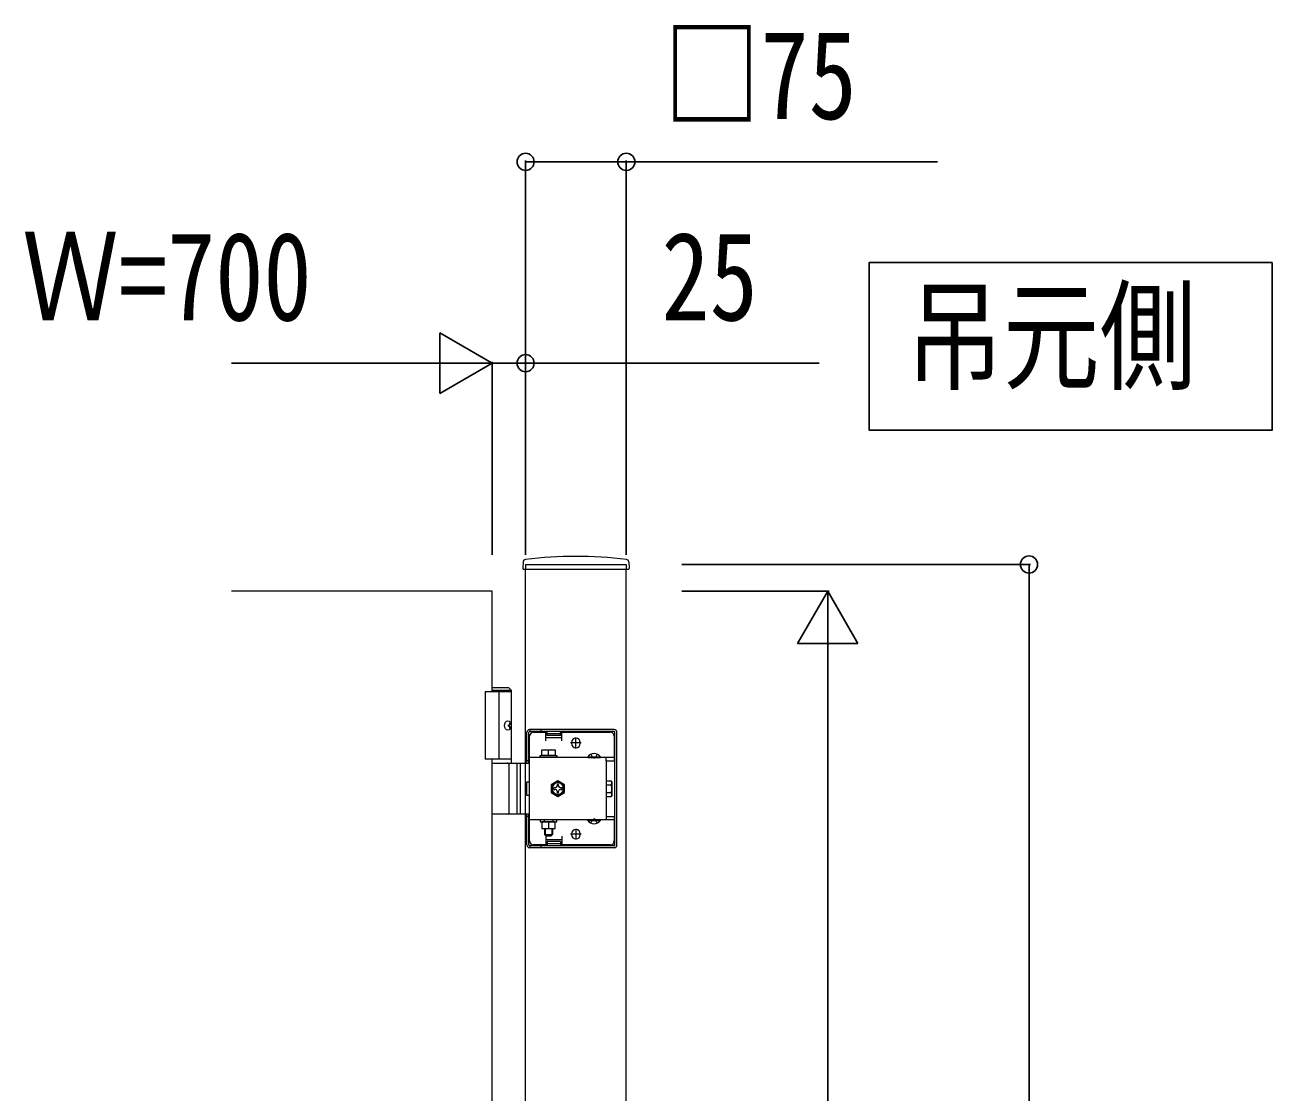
# Model space of a CAD drawing. Units: millimetres, scale not verified. Extents: x -6308 to 6308, y -4455 to 4455.
# Drawn here: x -1489 to -560, y 1438 to 2233 of the extents above; entities that cross this region are included whole.
import ezdxf
from ezdxf.enums import TextEntityAlignment as Align

# ---------------------------------------------------------------- set-up
doc = ezdxf.new("R2010")
doc.units = ezdxf.units.MM
doc.header["$LTSCALE"] = 20
doc.layers.add('0-2_USER1', color=3, linetype='Continuous')
doc.layers.add('0-6_YKK_D', color=6, linetype='Continuous')
doc.layers.add('0-5_YKK_A1', color=4, linetype='Continuous', lineweight=18)
doc.styles.add('ＭＳ ゴシック', font='')
doc.styles.get('ＭＳ ゴシック').set_extended_font_data('MS Gothic')

msp = doc.modelspace()

# ---------------------------------------------------------------- linework, layer by layer
at = {"layer": '0-2_USER1'}
msp.add_lwpolyline([(-560.47, 2056.5), (-560.47, 1931.5), (-860.47, 1931.5), (-860.47, 2056.5)], close=True, dxfattribs=at)
at = {"layer": '0-5_YKK_A1'}
for p, q in [((-1118.31, 1833.4), (-1118.57, 1828.53)), ((-1116.47, 1831.5), (-1116.47, 1828)), ((-1039.63, 1833.4), (-1039.37, 1828.53)), ((-1118.07, 1828), (-1039.87, 1828)), ((-1116.47, 569), (-1116.47, 1828)), ((-1041.47, 569), (-1041.47, 1828)), ((-1141.47, 1811.5), (-1335.47, 1811.5)), ((-1141.47, 1736.5), (-1141.47, 1811.5)), ((-1128.97, 1739.5), (-1141.47, 1739.5)), ((-1126.97, 1737.5), (-1141.47, 1737.5)), ((-1128.97, 1739.5), (-1126.97, 1737.5)), ((-1126.97, 1683.5), (-1126.97, 1737.5)), ((-1136.47, 1736.5), (-1136.47, 1686.5)), ((-1129.28, 1711.92), (-1128.69, 1711.92)), ((-1129.28, 1711.08), (-1128.69, 1711.08)), ((-1128.27, 1713.6), (-1127.67, 1713.6)), ((-1128.27, 1709.4), (-1127.67, 1709.4)), ((-1115.47, 1683.5), (-1115.47, 1706.5)), ((-1113.97, 1683.5), (-1113.97, 1706.5)), ((-1050.47, 1708.5), (-1113.47, 1708.5)), ((-1050.47, 1707), (-1113.47, 1707)), ((-1113.47, 1625.5), (-1113.47, 1703.5)), ((-1112.97, 1707), (-1112.97, 1708.5)), ((-1110.47, 1706.5), (-1101.47, 1706.5)), ((-1104.97, 1707), (-1104.97, 1708.5)), ((-1101.47, 1700), (-1101.47, 1706.5)), ((-1101.47, 1705.5), (-1089.47, 1705.5)), ((-1101.47, 1702.5), (-1089.47, 1702.5)), ((-1100.47, 1704), (-1100.47, 1707)), ((-1090.47, 1704), (-1100.47, 1704)), ((-1090.47, 1704), (-1090.47, 1707)), ((-1089.47, 1700), (-1089.47, 1706.5)), ((-1089.47, 1706.5), (-1053.47, 1706.5)), ((-1078.97, 1694.5), (-1078.97, 1702.5)), ((-1050.47, 1703.5), (-1050.47, 1685.2)), ((-1049.97, 1622.5), (-1049.97, 1706.5)), ((-1048.47, 1622.5), (-1048.47, 1706.5)), ((-1104.47, 1693.3), (-1094.47, 1693.3)), ((-1104.47, 1689.3), (-1104.47, 1693.3)), ((-1099.47, 1689.3), (-1099.47, 1692.87)), ((-1094.47, 1693.3), (-1094.47, 1689.3)), ((-1074.97, 1698.5), (-1082.97, 1698.5)), ((-1082.22, 1698.25), (-1082.22, 1698.75)), ((-1075.72, 1698.25), (-1075.72, 1698.75)), ((-1126.97, 1686.5), (-1146.47, 1686.5)), ((-1141.47, 736.5), (-1141.47, 1686.5)), ((-1141.47, 1683.5), (-1116.47, 1683.5)), ((-1128.66, 1647), (-1128.66, 1682)), ((-1122.97, 1683.5), (-1122.97, 1645.5)), ((-1120.47, 1683.5), (-1120.47, 1645.5)), ((-1116.47, 1683.5), (-1113.47, 1683.5)), ((-1113.97, 1685.2), (-1115.47, 1685.2)), ((-1050.47, 1687.7), (-1113.47, 1687.7)), ((-1105.72, 1689.3), (-1093.22, 1689.3)), ((-1105.72, 1687.7), (-1105.72, 1689.3)), ((-1093.22, 1687.7), (-1105.72, 1687.7)), ((-1094.47, 1689.3), (-1104.47, 1689.3)), ((-1093.22, 1689.3), (-1093.22, 1687.7)), ((-1070.22, 1688.21), (-1060.72, 1688.21)), ((-1070.22, 1688.21), (-1070.22, 1687.7)), ((-1070.22, 1687.7), (-1060.72, 1687.7)), ((-1067.82, 1690.2), (-1066.62, 1687.73)), ((-1066.62, 1687.73), (-1065.47, 1687.12)), ((-1064.33, 1687.73), (-1065.47, 1687.12)), ((-1063.12, 1690.2), (-1064.33, 1687.73)), ((-1060.72, 1688.21), (-1060.72, 1687.7)), ((-1056.47, 1685.2), (-1056.47, 1687.7)), ((-1056.47, 1685.2), (-1050.47, 1685.2)), ((-1056.47, 1685.2), (-1056.47, 1643.8)), ((-1092.47, 1670.27), (-1097.47, 1667.39)), ((-1097.47, 1667.39), (-1097.47, 1661.61)), ((-1095.62, 1663.9), (-1094.38, 1663.9)), ((-1093.07, 1667.65), (-1093.07, 1666.41)), ((-1091.87, 1667.65), (-1093.07, 1667.65)), ((-1087.47, 1667.39), (-1092.47, 1670.27)), ((-1091.87, 1666.41), (-1091.87, 1667.65)), ((-1089.32, 1665.1), (-1090.56, 1665.1)), ((-1090.56, 1663.9), (-1089.32, 1663.9)), ((-1089.32, 1663.9), (-1089.32, 1665.1)), ((-1087.47, 1661.61), (-1087.47, 1667.39)), ((-1056.17, 1668.4), (-1056.47, 1668.4)), ((-1056.17, 1670.27), (-1052.62, 1670.27)), ((-1056.17, 1658.73), (-1056.17, 1670.27)), ((-1056.17, 1660.6), (-1056.17, 1668.4)), ((-1056.17, 1667.39), (-1052.62, 1667.39)), ((-1052.17, 1669.5), (-1052.62, 1670.27)), ((-1052.17, 1669.5), (-1052.17, 1659.5)), ((-1097.47, 1661.61), (-1092.47, 1658.73)), ((-1093.07, 1662.59), (-1093.07, 1661.35)), ((-1092.47, 1658.73), (-1087.47, 1661.61)), ((-1056.17, 1660.6), (-1056.47, 1660.6)), ((-1056.17, 1661.61), (-1052.62, 1661.61)), ((-1056.17, 1658.73), (-1052.62, 1658.73)), ((-1052.17, 1659.5), (-1052.62, 1658.73)), ((-1116.47, 1645.5), (-1141.47, 1645.5)), ((-1113.47, 1645.5), (-1116.47, 1645.5)), ((-1115.47, 1622.5), (-1115.47, 1645.5)), ((-1113.97, 1622.5), (-1113.97, 1645.5)), ((-1113.97, 1643.8), (-1115.47, 1643.8)), ((-1050.47, 1641.3), (-1113.47, 1641.3)), ((-1093.22, 1641.3), (-1105.72, 1641.3)), ((-1105.72, 1641.3), (-1105.72, 1639.7)), ((-1105.72, 1639.7), (-1093.22, 1639.7)), ((-1104.47, 1639.7), (-1104.47, 1634.7)), ((-1094.47, 1639.7), (-1104.47, 1639.7)), ((-1102.67, 1641.3), (-1102.67, 1639.7)), ((-1099.47, 1639.7), (-1099.47, 1635.13)), ((-1096.27, 1641.3), (-1096.27, 1639.7)), ((-1094.47, 1634.7), (-1094.47, 1639.7)), ((-1093.22, 1639.7), (-1093.22, 1641.3)), ((-1070.22, 1641.3), (-1060.72, 1641.3)), ((-1070.22, 1640.79), (-1070.22, 1641.3)), ((-1070.22, 1640.79), (-1060.72, 1640.79)), ((-1067.82, 1638.8), (-1066.62, 1641.27)), ((-1066.62, 1641.27), (-1065.47, 1641.88)), ((-1064.33, 1641.27), (-1065.47, 1641.88)), ((-1063.12, 1638.8), (-1064.33, 1641.27)), ((-1060.72, 1640.79), (-1060.72, 1641.3)), ((-1056.47, 1643.8), (-1056.47, 1641.3)), ((-1056.47, 1643.8), (-1050.47, 1643.8)), ((-1050.47, 1643.8), (-1050.47, 1625.5)), ((-1104.47, 1634.7), (-1094.47, 1634.7)), ((-1102.47, 1634.7), (-1102.47, 1630.3)), ((-1102.47, 1630.3), (-1096.47, 1630.3)), ((-1102.47, 1630.3), (-1101.47, 1629.3)), ((-1101.93, 1634.7), (-1101.93, 1629.76)), ((-1101.47, 1629.3), (-1097.47, 1629.3)), ((-1101.47, 1629), (-1101.47, 1622.5)), ((-1101.47, 1626.5), (-1089.47, 1626.5)), ((-1096.47, 1630.3), (-1097.47, 1629.3)), ((-1097.01, 1634.7), (-1097.01, 1629.76)), ((-1096.47, 1634.7), (-1096.47, 1630.3)), ((-1089.47, 1629), (-1089.47, 1622.5)), ((-1074.97, 1630.5), (-1082.97, 1630.5)), ((-1082.22, 1630.75), (-1082.22, 1630.25)), ((-1078.97, 1634.5), (-1078.97, 1626.5)), ((-1075.72, 1630.75), (-1075.72, 1630.25)), ((-1050.47, 1622), (-1113.47, 1622)), ((-1050.47, 1620.5), (-1113.47, 1620.5)), ((-1112.97, 1620.5), (-1112.97, 1622)), ((-1101.47, 1622.5), (-1110.47, 1622.5)), ((-1104.97, 1620.5), (-1104.97, 1622)), ((-1101.47, 1623.5), (-1089.47, 1623.5)), ((-1100.47, 1625), (-1100.47, 1622)), ((-1090.47, 1625), (-1100.47, 1625)), ((-1090.47, 1625), (-1090.47, 1622)), ((-1053.47, 1622.5), (-1089.47, 1622.5))]:
    msp.add_line(p, q, dxfattribs=at)
for points in [[(-1116.47, 1831.5), (-1041.47, 1831.5), (-1041.47, 1828)], [(-1126.97, 1736.5), (-1146.47, 1736.5), (-1146.47, 1686.5)], [(-1128.69, 1711.92), (-1128.58, 1711.94), (-1128.47, 1711.98), (-1128.37, 1712.06), (-1128.28, 1712.17), (-1128.21, 1712.29), (-1128.17, 1712.44), (-1128.15, 1712.6), (-1128.15, 1712.76)], [(-1128.15, 1710.24), (-1128.15, 1710.4), (-1128.17, 1710.56), (-1128.21, 1710.71), (-1128.28, 1710.83), (-1128.37, 1710.94), (-1128.47, 1711.02), (-1128.58, 1711.06), (-1128.69, 1711.08)], [(-1127.56, 1712.76), (-1127.53, 1712.6), (-1127.49, 1712.44), (-1127.42, 1712.29), (-1127.34, 1712.17), (-1127.24, 1712.06), (-1127.18, 1712.01)], [(-1127.18, 1710.99), (-1127.24, 1710.94), (-1127.34, 1710.83), (-1127.42, 1710.71), (-1127.49, 1710.56), (-1127.53, 1710.4), (-1127.56, 1710.24)], [(-1113.47, 1659.4), (-1115.47, 1659.4), (-1115.47, 1669.6), (-1113.47, 1669.6)], [(-1094.38, 1665.1), (-1095.62, 1665.1), (-1095.62, 1663.9)], [(-1093.07, 1661.35), (-1091.87, 1661.35), (-1091.87, 1662.59)]]:
    msp.add_lwpolyline(points, dxfattribs=at)
for centre, radius, start, end in [((-1116.32, 1833.3), 2, 96.74435, 177), ((-1078.97, 1517.5), 320, 83.25565, 96.74435), ((-1041.62, 1833.3), 2, 3, 83.25565), ((-1118.07, 1828.5), 0.5, 177, 270), ((-1039.87, 1828.5), 0.5, 270, 3), ((-1113.47, 1706.5), 2, 90, 180), ((-1113.47, 1706.5), 0.5, 90, 180), ((-1110.47, 1703.5), 3, 90, 180), ((-1078.97, 1698.75), 3.25, 0, 180), ((-1053.47, 1703.5), 3, 0, 90), ((-1050.47, 1706.5), 2, 0, 90), ((-1050.47, 1706.5), 0.5, 0, 90), ((-1101.97, 1685.87), 7.43, 70.34714, 109.65286), ((-1096.97, 1685.87), 7.43, 70.34714, 109.65286), ((-1078.97, 1698.25), 3.25, 180, 0), ((-1065.47, 1684.93), 5.77, 34.65097, 145.34903), ((-1130.16, 1682), 1.5, 0, 90), ((-1092.47, 1664.5), 5, 76.88299, 190.15922), ((-1092.47, 1664.5), 5, 190.15922, 76.88299), ((-1092.47, 1664.5), 4.3, 83.27178, 183.77043), ((-1092.47, 1664.5), 4.3, 183.77043, 83.27178), ((-1094.38, 1666.41), 1.31, 270, 0), ((-1094.38, 1662.59), 1.31, 0, 90), ((-1090.56, 1666.41), 1.31, 180, 270), ((-1090.56, 1662.59), 1.31, 90, 180), ((-1054.73, 1668.83), 2.56, 325.61575, 34.38425), ((-1061.72, 1664.5), 9.55, 342.41205, 17.58795), ((-1054.73, 1660.17), 2.56, 325.61575, 34.38425), ((-1130.16, 1647), 1.5, 270, 0), ((-1101.97, 1642.13), 7.43, 250.34714, 289.65286), ((-1096.97, 1642.13), 7.43, 250.34714, 289.65286), ((-1065.47, 1644.07), 5.77, 214.65097, 325.34903), ((-1078.97, 1630.75), 3.25, 0, 180), ((-1078.97, 1630.25), 3.25, 180, 0), ((-1113.47, 1622.5), 2, 180, 270), ((-1113.47, 1622.5), 0.5, 180, 270), ((-1110.47, 1625.5), 3, 180, 270), ((-1053.47, 1625.5), 3, 270, 0), ((-1050.47, 1622.5), 0.5, 270, 0), ((-1050.47, 1622.5), 2, 270, 0)]:
    msp.add_arc(centre, radius, start, end, dxfattribs=at)
msp.add_ellipse((-1129.63, 1711.5), major_axis=(0, -3.5), ratio=0.707107, dxfattribs=at)
for centre, start_param, end_param in [((-1135.64, 1711.5), 4.665705, 4.759073), ((-1134.45, 1711.5), 4.85285, 4.947893), ((-1134.45, 1711.5), 4.476885, 4.571928), ((-1133.86, 1711.5), 4.85285, 4.947893), ((-1133.86, 1711.5), 4.476885, 4.571928)]:
    msp.add_ellipse(centre, major_axis=(0, 9), ratio=0.707107, start_param=start_param, end_param=end_param, dxfattribs=at)
at = {"layer": '0-6_YKK_D'}
for p, q in [((-1116.47, 1838.62), (-1116.47, 2132.5)), ((-1041.47, 1838.62), (-1041.47, 2132.5)), ((-1141.47, 1981.5), (-1180.44, 2004)), ((-1180.44, 2004), (-1180.44, 1959)), ((-1186.47, 1981.5), (-1335.47, 1981.5)), ((-1141.47, 1981.5), (-1219.41, 1981.5)), ((-1141.47, 1981.5), (-1180.44, 1959)), ((-1141.47, 1838.62), (-1141.47, 1982.5)), ((-1141.47, 1838.62), (-1141.47, 1982.5)), ((-1141.47, 1981.5), (-1116.47, 1981.5)), ((-1116.47, 1838.62), (-1116.47, 1982.5)), ((-897.69, 1981.5), (-1116.47, 1981.5)), ((-1000.09, 1831.5), (-740.47, 1831.5)), ((-741.47, 1831.5), (-741.47, 531.5)), ((-1000.09, 1811.5), (-890.47, 1811.5)), ((-891.47, 1811.5), (-913.97, 1772.53)), ((-891.47, 1811.5), (-868.97, 1772.53)), ((-891.47, 1811.5), (-891.47, 1733.56)), ((-913.97, 1772.53), (-868.97, 1772.53)), ((-891.47, 1766.5), (-891.47, 656.5))]:
    msp.add_line(p, q, dxfattribs=at)
msp.add_lwpolyline([(-1116.47, 2131.5), (-1041.47, 2131.5), (-809.57, 2131.5)], dxfattribs=at)
for centre in [(-1116.47, 2131.5), (-1041.47, 2131.5), (-1116.47, 1981.5), (-741.47, 1831.5)]:
    msp.add_circle(centre, 6.38, dxfattribs=at)

# ---------------------------------------------------------------- texts
at = {"layer": '0-2_USER1', "style": 'ＭＳ ゴシック', "width": 0.8}
msp.add_text('吊元側', height=65.98, dxfattribs=at).set_placement((-832.87, 1949), align=Align.BOTTOM_LEFT)
at = {"layer": '0-6_YKK_D', "style": 'ＭＳ ゴシック', "width": 0.8}
for s, p in [('□75', (-1013.57, 2143.5)), ('Ｗ=700', (-1491.47, 1993.5)), ('25', (-1015.29, 1993.5))]:
    msp.add_text(s, height=65.98, dxfattribs=at).set_placement(p, align=Align.BOTTOM_LEFT)

doc.saveas('drawing.dxf')
